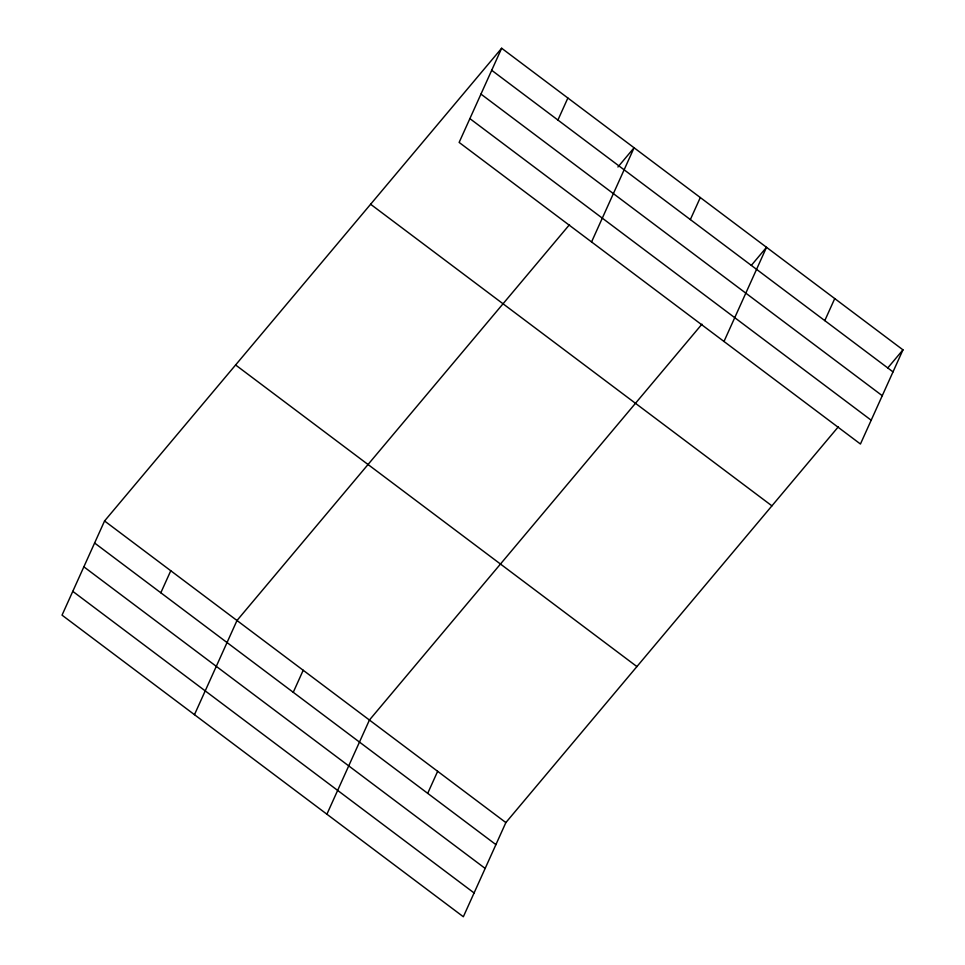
<?xml version="1.0" encoding="UTF-8"?>
<svg xmlns="http://www.w3.org/2000/svg" width="965" height="965" viewBox="0 0 965 965"><rect width="100%" height="100%" fill="white"/><g stroke="black" fill="none" stroke-linecap="round" stroke-linejoin="round"><path stroke-width="1.45" d="M501.655 48.25L459.135 142.422L860.442 444.021L902.963 349.849L501.655 48.25L104.558 520.979L62.037 615.151L463.345 916.75L505.865 822.578L838.392 426.723M160.817 592.787L170.769 570.737M194.472 714.679L236.992 620.507L569.507 224.652M293.251 692.315L303.203 670.265M557.915 120.058L567.866 98.02M326.906 814.207L369.426 720.035L701.941 324.18M591.557 241.95L634.077 147.778L617.938 166.993M427.7 793.351L437.652 771.3M690.349 219.586L700.3 197.548M723.991 341.477L766.512 247.305L751.325 265.387M824.786 320.621L834.737 298.583M887.764 367.942L902.963 349.849M491.704 70.288L893.011 371.887M480.956 94.1L882.263 395.698M469.883 118.623L871.19 420.221M370.608 204.254L771.928 505.853M235.593 364.975L636.912 666.574M104.558 520.979L505.865 822.578M94.606 543.018L495.913 844.616M83.858 566.817L485.166 868.428M72.785 591.352L474.092 892.951"/></g></svg>
